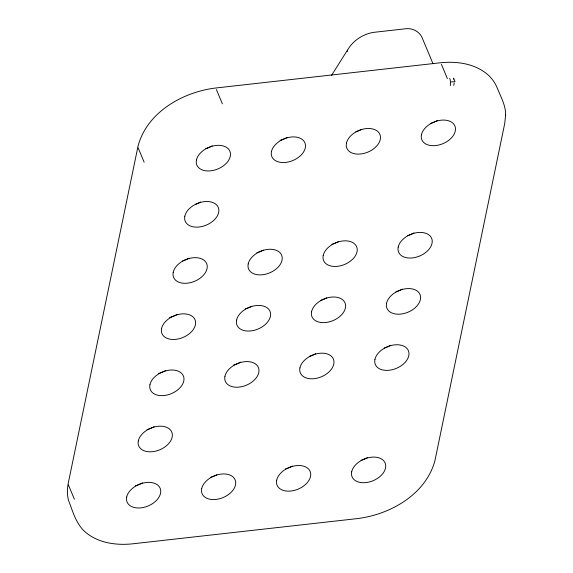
<?xml version="1.0" encoding="UTF-8"?>
<svg xmlns="http://www.w3.org/2000/svg" width="573" height="573" viewBox="0 0 573 573"><rect width="100%" height="100%" fill="white"/><g stroke="black" fill="none" stroke-linecap="round" stroke-linejoin="round"><path stroke-width="0.86" d="M331.395 75.643L348.534 48.426C354.15 39.902 363.497 33.972 373.546 32.367L406.3 28.693C412.567 28.113 419.013 31.372 421.857 37.08L432.901 63.488M347.181 51.513L347.603 50.89M451.216 81.953L455.005 81.688L453.508 78.114A5.121 1.984 88.6 0 1 453.852 79.167M441.389 64.276L447.37 78.573M216.401 89.538L222.381 103.842M138.157 147.877L144.138 162.18M68.395 484.901L74.375 499.205M367.458 457.598A17.921 11.711 -22.7 0 1 361.033 460.341M437.22 120.574A17.921 11.711 -22.7 0 1 430.796 123.324M413.971 232.917A17.921 11.711 -22.7 0 1 407.539 235.661M390.714 345.254A17.921 11.711 -22.7 0 1 384.282 348.004M402.339 289.086A17.921 11.711 -22.7 0 1 395.914 291.836M361.62 129.34A17.921 11.711 -22.7 0 1 355.797 131.74M338.371 241.684A17.921 11.711 -22.7 0 1 331.867 244.263M315.716 353.677A17.921 11.711 -22.7 0 1 309.284 356.427M326.739 297.853A17.921 11.711 -22.7 0 1 320.916 300.252M212.232 145.843A17.921 11.711 -22.7 0 1 205.8 148.586M165.719 370.523A17.921 11.711 -22.7 0 1 158.621 373.446M177.351 314.355A17.921 11.711 -22.7 0 1 169.572 317.435M154.094 426.692A17.921 11.711 -22.7 0 1 146.989 429.621M200.6 202.011A17.921 11.711 -22.7 0 1 195.508 204.339M188.975 258.179A17.921 11.711 -22.7 0 1 182.543 260.93M142.469 482.86A17.921 11.711 -22.7 0 1 135.364 485.789M292.459 466.021A17.921 11.711 -22.7 0 1 285.361 468.943M287.231 137.42A17.921 11.711 -22.7 0 1 280.125 140.342M251.74 306.276A17.921 11.711 -22.7 0 1 245.244 308.854M263.372 250.107A17.921 11.711 -22.7 0 1 256.869 252.686M240.717 362.1A17.921 11.711 -22.7 0 1 233.619 365.03M216.859 474.788A17.921 11.711 -22.7 0 1 210.363 477.366M449.719 78.379A5.121 1.719 85.2 0 1 450.278 85.599M454.145 83.042A5.121 1.984 88.6 0 1 453.694 85.356M505.637 114.822L504.706 123.575L434.95 460.577C425.932 494.291 390.585 514.353 357.81 518.544L132.922 543.791C116.061 545.639 97.26 543.018 84.317 531.164C75.708 522.977 72.628 510.908 68.466 500.208C67.012 494.585 67.156 488.69 68.294 483.032L138.057 146.029C147.053 112.322 182.386 92.26 215.147 88.07L440.085 62.808C455.728 61.139 472.797 63.173 485.668 72.921C490.954 76.918 495.079 82.383 497.479 88.557C500.831 97.052 505.744 105.403 505.637 114.822M126.676 497.07L126.475 499.033A17.921 11.711 -22.7 0 0 131.532 506.553L133.581 507.334A17.921 11.711 -22.7 0 0 159.924 495.28L160.547 493.267A17.921 11.711 -22.7 0 0 153.636 483.01L151.344 482.523A17.921 11.711 -22.7 0 0 126.676 497.07M138.301 440.902L138.1 442.865A17.921 11.711 -22.7 0 0 143.157 450.378L145.213 451.166A17.921 11.711 -22.7 0 0 171.556 439.104L172.172 437.099A17.921 11.711 -22.7 0 0 165.268 426.835L162.968 426.348A17.921 11.711 -22.7 0 0 138.301 440.902M149.933 384.734L149.725 386.696A17.921 11.711 -22.7 0 0 154.789 394.21L156.837 394.998A17.921 11.711 -22.7 0 0 183.181 382.936L183.797 380.93A17.921 11.711 -22.7 0 0 176.892 370.667L174.593 370.179A17.921 11.711 -22.7 0 0 149.933 384.734M161.557 328.558L161.357 330.521A17.921 11.711 -22.7 0 0 166.414 338.041L168.462 338.822A17.921 11.711 -22.7 0 0 194.806 326.768L195.429 324.755A17.921 11.711 -22.7 0 0 188.517 314.498L186.225 314.011A17.921 11.711 -22.7 0 0 161.557 328.558M173.182 272.39L172.982 274.352A17.921 11.711 -22.7 0 0 178.038 281.866L180.094 282.654A17.921 11.711 -22.7 0 0 206.438 270.592L207.054 268.587A17.921 11.711 -22.7 0 0 200.149 258.323L197.85 257.836A17.921 11.711 -22.7 0 0 173.182 272.39M184.814 216.222L184.606 218.184A17.921 11.711 -22.7 0 0 189.67 225.698L191.719 226.485A17.921 11.711 -22.7 0 0 218.062 214.424L218.678 212.418A17.921 11.711 -22.7 0 0 211.774 202.154L209.474 201.667A17.921 11.711 -22.7 0 0 184.814 216.222M196.439 160.053L196.238 162.009A17.921 11.711 -22.7 0 0 201.295 169.529L203.343 170.31A17.921 11.711 -22.7 0 0 229.687 158.255L230.31 156.25A17.921 11.711 -22.7 0 0 223.398 145.986L221.106 145.499A17.921 11.711 -22.7 0 0 196.439 160.053M201.675 488.654L201.474 490.61A17.921 11.711 -22.7 0 0 206.531 498.13L208.579 498.911A17.921 11.711 -22.7 0 0 234.923 486.857L235.546 484.851A17.921 11.711 -22.7 0 0 228.634 474.587L226.335 474.1A17.921 11.711 -22.7 0 0 201.675 488.654M224.931 376.311L224.723 378.273A17.921 11.711 -22.7 0 0 229.787 385.787L231.836 386.574A17.921 11.711 -22.7 0 0 258.179 374.513L258.795 372.507A17.921 11.711 -22.7 0 0 251.891 362.243L249.592 361.756A17.921 11.711 -22.7 0 0 224.931 376.311M236.556 320.142L236.355 322.098A17.921 11.711 -22.7 0 0 241.412 329.618L243.461 330.406A17.921 11.711 -22.7 0 0 269.804 318.344L270.427 316.339A17.921 11.711 -22.7 0 0 263.516 306.075L261.224 305.588A17.921 11.711 -22.7 0 0 236.556 320.142M248.181 263.967L247.98 265.929A17.921 11.711 -22.7 0 0 253.037 273.45L255.092 274.231A17.921 11.711 -22.7 0 0 281.436 262.176L282.052 260.163A17.921 11.711 -22.7 0 0 275.147 249.907L272.848 249.42A17.921 11.711 -22.7 0 0 248.181 263.967M271.437 151.63L271.237 153.593A17.921 11.711 -22.7 0 0 276.293 161.106L278.342 161.894A17.921 11.711 -22.7 0 0 304.686 149.832L305.309 147.827A17.921 11.711 -22.7 0 0 298.397 137.563L296.105 137.076A17.921 11.711 -22.7 0 0 271.437 151.63M276.673 480.231L276.465 482.194A17.921 11.711 -22.7 0 0 281.529 489.707L283.578 490.495A17.921 11.711 -22.7 0 0 309.921 478.434L310.537 476.428A17.921 11.711 -22.7 0 0 303.633 466.164L301.334 465.677A17.921 11.711 -22.7 0 0 276.673 480.231M299.923 367.887L299.722 369.85A17.921 11.711 -22.7 0 0 304.779 377.363L306.834 378.151A17.921 11.711 -22.7 0 0 333.178 366.097L333.794 364.084A17.921 11.711 -22.7 0 0 326.889 353.82L324.59 353.34A17.921 11.711 -22.7 0 0 299.923 367.887M311.554 311.719L311.347 313.682A17.921 11.711 -22.7 0 0 316.411 321.195L318.459 321.983A17.921 11.711 -22.7 0 0 344.803 309.921L345.419 307.916A17.921 11.711 -22.7 0 0 338.514 297.652L336.215 297.165A17.921 11.711 -22.7 0 0 311.554 311.719M323.179 255.551L322.979 257.506A17.921 11.711 -22.7 0 0 328.035 265.027L330.084 265.815A17.921 11.711 -22.7 0 0 356.427 253.753L357.051 251.748A17.921 11.711 -22.7 0 0 350.139 241.484L347.847 240.997A17.921 11.711 -22.7 0 0 323.179 255.551M346.436 143.207L346.228 145.17A17.921 11.711 -22.7 0 0 351.292 152.683L353.34 153.471A17.921 11.711 -22.7 0 0 379.684 141.409L380.3 139.404A17.921 11.711 -22.7 0 0 373.395 129.14L371.096 128.653A17.921 11.711 -22.7 0 0 346.436 143.207M351.672 471.808L351.464 473.771A17.921 11.711 -22.7 0 0 356.528 481.284L358.576 482.072A17.921 11.711 -22.7 0 0 384.92 470.01L385.536 468.005A17.921 11.711 -22.7 0 0 378.631 457.741L376.332 457.254A17.921 11.711 -22.7 0 0 351.672 471.808M374.921 359.464L374.721 361.427A17.921 11.711 -22.7 0 0 379.777 368.948L381.833 369.728A17.921 11.711 -22.7 0 0 408.177 357.674L408.793 355.661A17.921 11.711 -22.7 0 0 401.888 345.404L399.589 344.917A17.921 11.711 -22.7 0 0 374.921 359.464M386.553 303.296L386.345 305.259A17.921 11.711 -22.7 0 0 391.409 312.772L393.458 313.56A17.921 11.711 -22.7 0 0 419.801 301.498L420.417 299.493A17.921 11.711 -22.7 0 0 413.513 289.229L411.213 288.742A17.921 11.711 -22.7 0 0 386.553 303.296M398.178 247.128L397.977 249.09A17.921 11.711 -22.7 0 0 403.034 256.604L405.082 257.392A17.921 11.711 -22.7 0 0 431.426 245.33L432.049 243.324A17.921 11.711 -22.7 0 0 425.137 233.061L422.845 232.574A17.921 11.711 -22.7 0 0 398.178 247.128M421.434 134.784L421.227 136.746A17.921 11.711 -22.7 0 0 426.291 144.26L428.339 145.048A17.921 11.711 -22.7 0 0 454.683 132.993L455.299 130.981A17.921 11.711 -22.7 0 0 448.394 120.717L446.095 120.237A17.921 11.711 -22.7 0 0 421.434 134.784"/></g></svg>
